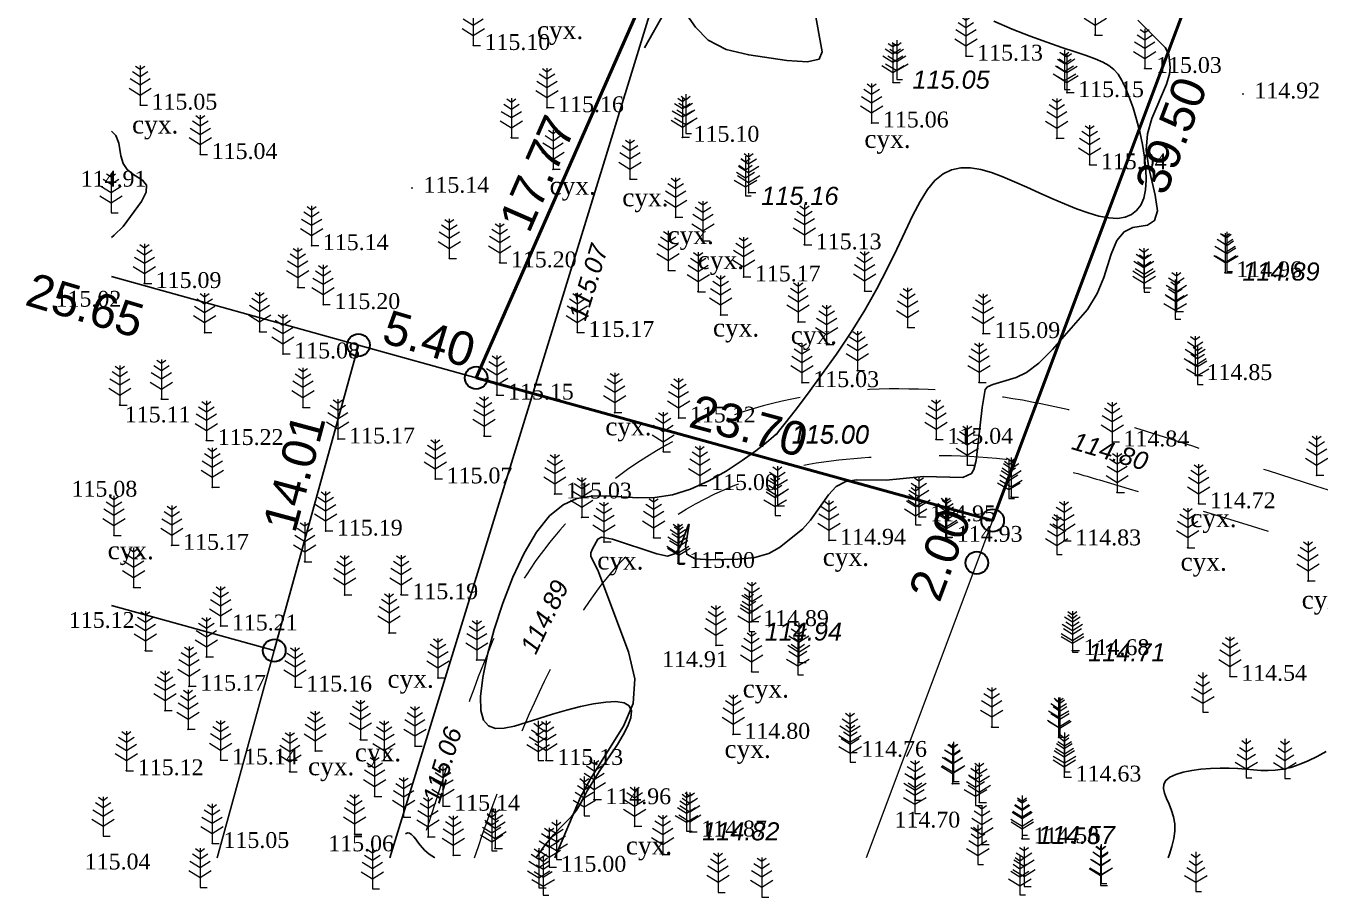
# Model space of a CAD drawing. Header units: millimetres. Extents: x 5405646.5 to 5405733, y 5524855.1 to 5524932.3.
# Drawn here: x 5405646.5 to 5405703.7, y 5524855.1 to 5524893.6 of the extents above; entities that cross this region are included whole.
import ezdxf
from ezdxf.enums import TextEntityAlignment as Align

# ---------------------------------------------------------------- set-up
doc = ezdxf.new("R2010")
doc.units = ezdxf.units.MM
doc.linetypes.add('0', pattern=[0])
doc.linetypes.add('1', pattern=[6, 3, -3])
for name, color, linetype in [('12000000', 7, 'Continuous'), ('61420000', 7, 'Continuous'), ('71132060', 7, '0'), ('SC007', 7, 'Continuous'), ('горизонтали', 42, 'Continuous'), ('Горизонтали--MIN', 32, 'Continuous'), ('Ділянки_Межі', 10, 'Continuous'), ('надписи', 7, 'Continuous'), ('Ограда каменная', 7, 'g5_472'), ('отметки', 7, 'Continuous'), ('промеры', 185, 'Continuous'), ('Растительность', 7, 'Continuous')]:
    doc.layers.add(name, color=color, linetype=linetype)
doc.layers.add('ТОЧКИ', color=7, linetype='Continuous', lineweight=30)
doc.styles.get("Standard").update_dxf_attribs({"font": 'arial.ttf'})
doc.styles.add('times', font='times.ttf')
doc.styles.add('WMF-Arial Cyr2', font='ariali.ttf')
doc.linetypes.add('g5_472', pattern='A,0,-4,[25,GUGK_2005.shx,S=0.4,R=0,X=0,Y=-0.2],0', length=4)

# ---------------------------------------------------------------- blocks, each defined once
blk = doc.blocks.new('A$C51FE15A3')
at = {"layer": 'Растительность', "color": 94, "lineweight": 0}
for points in [[(-0.201, 1.726), (0, 1.584), (0.201, 1.726)], [(0, 1.75), (0, 0), (0.319, 0)], [(-0.447, 1.172), (0, 0.895), (0.447, 1.172)], [(-0.343, 1.489), (0, 1.267), (0.343, 1.489)], [(-0.493, 0.753), (0, 0.444), (0.493, 0.753)]]:
    blk.add_lwpolyline(points, dxfattribs=at)
blk = doc.blocks.new('SYMBOL71132060')
at = {"layer": 'SC007', "color": 94, "lineweight": 0}
for points in [[(0, 1.75), (0, 0), (0.25, 0)], [(-0.3, 1.35), (0, 1.15), (0.3, 1.35)], [(-0.2, 1.65), (0, 1.5), (0.2, 1.65)], [(-0.5, 0.7), (0, 0.4), (0.5, 0.7)], [(-0.4, 1.05), (0, 0.8), (0.4, 1.05)]]:
    blk.add_lwpolyline(points, dxfattribs=at)

msp = doc.modelspace()

# ---------------------------------------------------------------- hatches: boundary and pattern name
at = {"layer": '12000000', "lineweight": 15, "ltscale": 0.02, "extrusion": (-0.000964997, -0.001555, 0.999998)}
for points in [[(5404065.449, 5522271.557, 1), (5404065.786, 5522271.578, 1)], [(5404058.761, 5522266.419, 1), (5404059.098, 5522266.44, 1)], [(5404080.043, 5522263.072, 1), (5404080.38, 5522263.094, 1)], [(5404050.682, 5522261.149, 1), (5404051.019, 5522261.17, 1)], [(5404060.217, 5522255.994, 1), (5404060.554, 5522256.015, 1)], [(5404072.584, 5522255.809, 1), (5404072.921, 5522255.831, 1)], [(5404059.232, 5522247.71, 1), (5404059.569, 5522247.731, 1)], [(5404073.535, 5522246.794, 1), (5404073.872, 5522246.815, 1)], [(5404048.991, 5522246.101, 1), (5404049.328, 5522246.122, 1)], [(5404044.537, 5522240.363, 1), (5404044.874, 5522240.385, 1)], [(5404056.465, 5522238.877, 1), (5404056.802, 5522238.898, 1)], [(5404071.302, 5522238.71, 1), (5404071.639, 5522238.732, 1)]]:
    msp.add_hatch(color=7, dxfattribs=at).paths.add_polyline_path(points)

# ---------------------------------------------------------------- linework, layer by layer
at = {"layer": '61420000', "linetype": '1', "lineweight": 15}
for points, knots in [([(5405733.011, 5524865.156), (5405727.376, 5524866.508), (5405716.073, 5524869.377), (5405702.69, 5524873.497), (5405692.768, 5524876.821), (5405685.912, 5524877.833), (5405678.582, 5524877.207), (5405672.234, 5524873.951), (5405668.472, 5524869.55), (5405666.526, 5524865.103), (5405665.152, 5524861.086), (5405664.197, 5524858.074), (5405663.815, 5524856.851)], [167.40116, 167.40116, 167.40116, 167.40116, 184.780913, 202.382152, 209.415787, 216.125508, 223.040534, 231.175391, 236.802451, 240.04126, 245.684224, 249.535121, 249.535121, 249.535121, 249.535121]), ([(5405666.332, 5524856.851), (5405667.207, 5524859.501), (5405669.043, 5524864.336), (5405672.978, 5524871.175), (5405679.352, 5524874.282), (5405685.758, 5524874.742), (5405690.47, 5524874.577), (5405700.218, 5524871.74), (5405713.805, 5524867.29), (5405726.905, 5524863.841), (5405733.011, 5524862.347)], [181.060312, 181.060312, 181.060312, 181.060312, 189.429807, 196.533002, 204.112948, 209.45441, 215.794726, 218.082006, 239.860707, 258.709687, 258.709687, 258.709687, 258.709687])]:
    msp.add_open_spline(points, degree=3, knots=knots, dxfattribs=at)
at = {"layer": 'горизонтали', "color": 32}
for points in [[(5405675.407, 5524894.562, 115), (5405676.097, 5524893.582, 115), (5405676.667, 5524893.002, 115), (5405677.457, 5524892.592, 115), (5405678.457, 5524892.352, 115), (5405680.137, 5524892.102, 115), (5405681.047, 5524892.042, 115), (5405681.577, 5524892.162, 115), (5405681.707, 5524892.482, 115), (5405681.357, 5524894.362, 115)], [(5405695.657, 5524893.892, 115), (5405696.877, 5524892.682, 115), (5405697.037, 5524892.362, 115), (5405697.097, 5524891.802, 115), (5405697.067, 5524891.502, 115), (5405696.937, 5524891.062, 115), (5405696.287, 5524889.532, 115), (5405696.087, 5524888.862, 115), (5405696.037, 5524888.142, 115), (5405696.157, 5524887.362, 115), (5405696.437, 5524886.152, 115), (5405696.527, 5524885.462, 115), (5405696.407, 5524885.022, 115), (5405696.087, 5524884.822, 115), (5405695.447, 5524884.712, 115), (5405695.057, 5524884.532, 115), (5405694.737, 5524884.142, 115), (5405694.477, 5524883.542, 115), (5405694.157, 5524882.502, 115), (5405693.867, 5524881.802, 115), (5405693.437, 5524881.092, 115), (5405691.897, 5524879.322, 115), (5405691.287, 5524878.712, 115), (5405690.747, 5524878.302, 115), (5405690.277, 5524878.082, 115), (5405689.247, 5524877.782, 115), (5405689.017, 5524877.672, 115), (5405688.917, 5524877.562, 115), (5405688.777, 5524876.762, 115), (5405688.517, 5524874.422, 115), (5405688.417, 5524874.022, 115), (5405688.307, 5524873.842, 115), (5405687.917, 5524873.662, 115), (5405686.187, 5524873.702, 115), (5405684.527, 5524873.552, 115), (5405683.237, 5524873.562, 115), (5405682.747, 5524873.492, 115), (5405682.327, 5524873.272, 115), (5405681.977, 5524872.892, 115), (5405681.187, 5524871.772, 115), (5405680.827, 5524871.382, 115), (5405679.817, 5524870.572, 115), (5405679.347, 5524870.302, 115), (5405678.727, 5524870.132, 115), (5405677.977, 5524870.052, 115), (5405676.757, 5524870.022, 115), (5405676.087, 5524870.072, 115), (5405675.717, 5524870.272, 115), (5405675.657, 5524870.632, 115), (5405675.827, 5524871.582, 115), (5405675.787, 5524871.582, 115), (5405675.437, 5524870.632, 115), (5405675.217, 5524870.302, 115), (5405674.867, 5524870.182, 115), (5405674.387, 5524870.282, 115), (5405672.427, 5524870.942, 115), (5405671.937, 5524871.022, 115), (5405671.787, 5524870.942, 115), (5405671.547, 5524870.512, 115), (5405671.477, 5524870.332, 115), (5405671.477, 5524870.172, 115), (5405671.777, 5524869.562, 115), (5405673.137, 5524865.962, 115), (5405673.417, 5524864.762, 115), (5405673.347, 5524863.672, 115), (5405672.917, 5524862.672, 115), (5405671.457, 5524860.342, 115), (5405671.017, 5524859.522, 115), (5405669.886, 5524856.851, 115)], [(5405650.266, 5524884.27, 115), (5405650.397, 5524884.372, 115), (5405650.787, 5524884.762, 115), (5405651.597, 5524885.872, 115), (5405651.807, 5524886.282, 115), (5405651.827, 5524886.592, 115), (5405651.637, 5524886.812, 115), (5405651.217, 5524887.072, 115), (5405650.967, 5524887.282, 115), (5405650.787, 5524887.552, 115), (5405650.687, 5524887.882, 115), (5405650.597, 5524888.442, 115), (5405650.457, 5524888.782, 115), (5405650.266, 5524888.973, 115)]]:
    msp.add_polyline3d(points, dxfattribs=at)
at = {"layer": 'Горизонтали--MIN'}
for points in [[(5405673.85, 5524892.662), (5405674.745, 5524894.258)], [(5405689.29, 5524893.837), (5405690.112, 5524893.492), (5405690.899, 5524893.184), (5405691.635, 5524892.915), (5405692.303, 5524892.681), (5405692.888, 5524892.483), (5405693.377, 5524892.317), (5405693.78, 5524892.17), (5405694.109, 5524892.029), (5405694.379, 5524891.878), (5405694.601, 5524891.704), (5405694.79, 5524891.491), (5405694.959, 5524891.225), (5405695.121, 5524890.893), (5405695.285, 5524890.483), (5405695.45, 5524890.01), (5405695.607, 5524889.49), (5405695.749, 5524888.941), (5405695.87, 5524888.382), (5405695.963, 5524887.829), (5405696.021, 5524887.301), (5405696.037, 5524886.815), (5405696.006, 5524886.386), (5405695.924, 5524886.018), (5405695.793, 5524885.711), (5405695.612, 5524885.468), (5405695.381, 5524885.288), (5405695.098, 5524885.173), (5405694.765, 5524885.123), (5405694.379, 5524885.14), (5405693.943, 5524885.223), (5405693.464, 5524885.361), (5405692.952, 5524885.545), (5405692.415, 5524885.762), (5405691.863, 5524886.002), (5405691.306, 5524886.253), (5405690.752, 5524886.505), (5405690.211, 5524886.744), (5405689.69, 5524886.961), (5405689.192, 5524887.143), (5405688.716, 5524887.278), (5405688.264, 5524887.352), (5405687.835, 5524887.354), (5405687.43, 5524887.272), (5405687.048, 5524887.091), (5405686.691, 5524886.802), (5405686.357, 5524886.393), (5405686.033, 5524885.874), (5405685.708, 5524885.256), (5405685.367, 5524884.548), (5405684.998, 5524883.764), (5405684.588, 5524882.915), (5405684.122, 5524882.011), (5405683.588, 5524881.064), (5405682.981, 5524880.089), (5405682.331, 5524879.121), (5405681.676, 5524878.197), (5405681.054, 5524877.354), (5405680.504, 5524876.63), (5405680.063, 5524876.064), (5405679.77, 5524875.692), (5405679.663, 5524875.553)], [(5405669.047, 5524856.851), (5405669.085, 5524856.903), (5405669.168, 5524857.02), (5405669.253, 5524857.138), (5405669.339, 5524857.258), (5405669.429, 5524857.38), (5405669.522, 5524857.503), (5405669.622, 5524857.628), (5405669.728, 5524857.754), (5405669.842, 5524857.882), (5405669.964, 5524858.012), (5405670.092, 5524858.143), (5405670.224, 5524858.275), (5405670.356, 5524858.409), (5405670.486, 5524858.544), (5405670.61, 5524858.681), (5405670.727, 5524858.819), (5405670.832, 5524858.959), (5405670.926, 5524859.101), (5405671.013, 5524859.25), (5405671.102, 5524859.413), (5405671.201, 5524859.597), (5405671.316, 5524859.806), (5405671.456, 5524860.049), (5405671.628, 5524860.331), (5405671.841, 5524860.657), (5405672.096, 5524861.032), (5405672.374, 5524861.44), (5405672.651, 5524861.862), (5405672.903, 5524862.282), (5405673.106, 5524862.68), (5405673.234, 5524863.039), (5405673.264, 5524863.34), (5405673.171, 5524863.564), (5405672.939, 5524863.699), (5405672.583, 5524863.752), (5405672.128, 5524863.735), (5405671.595, 5524863.659), (5405671.01, 5524863.536), (5405670.395, 5524863.38), (5405669.774, 5524863.201), (5405669.17, 5524863.012), (5405668.605, 5524862.827), (5405668.091, 5524862.673), (5405667.636, 5524862.578), (5405667.251, 5524862.57), (5405666.945, 5524862.678), (5405666.728, 5524862.93), (5405666.609, 5524863.356), (5405666.597, 5524863.982), (5405666.698, 5524864.823), (5405666.905, 5524865.833), (5405667.203, 5524866.949), (5405667.582, 5524868.111), (5405668.028, 5524869.256), (5405668.529, 5524870.322), (5405669.073, 5524871.25), (5405669.648, 5524871.976), (5405670.243, 5524872.458), (5405670.858, 5524872.73), (5405671.495, 5524872.845), (5405672.155, 5524872.854), (5405672.842, 5524872.811), (5405673.557, 5524872.767), (5405674.301, 5524872.776), (5405675.077, 5524872.89), (5405675.881, 5524873.146), (5405676.685, 5524873.514), (5405677.457, 5524873.95), (5405678.163, 5524874.409), (5405678.77, 5524874.847), (5405679.245, 5524875.217), (5405679.555, 5524875.477), (5405679.666, 5524875.58)], [(5405697.01, 5524856.851), (5405697.064, 5524857.005), (5405697.172, 5524857.354), (5405697.253, 5524857.696), (5405697.297, 5524858.028), (5405697.295, 5524858.349), (5405697.242, 5524858.654), (5405697.151, 5524858.943), (5405697.043, 5524859.215), (5405696.936, 5524859.468), (5405696.849, 5524859.701), (5405696.802, 5524859.913), (5405696.814, 5524860.103), (5405696.904, 5524860.271), (5405697.085, 5524860.414), (5405697.347, 5524860.533), (5405697.673, 5524860.63), (5405698.049, 5524860.706), (5405698.456, 5524860.76), (5405698.879, 5524860.795), (5405699.303, 5524860.811), (5405699.71, 5524860.809), (5405700.089, 5524860.791), (5405700.442, 5524860.764), (5405700.778, 5524860.735), (5405701.102, 5524860.713), (5405701.422, 5524860.705), (5405701.745, 5524860.72), (5405702.079, 5524860.764), (5405702.43, 5524860.847), (5405702.803, 5524860.974), (5405703.193, 5524861.138), (5405703.591, 5524861.333), (5405703.99, 5524861.551)]]:
    msp.add_lwpolyline(points, dxfattribs=at)
at = {"layer": 'Горизонтали--MIN', "elevation": 115}
msp.add_lwpolyline([(5405663.281, 5524857.905), (5405663.368, 5524857.945), (5405663.456, 5524857.931), (5405663.546, 5524857.873), (5405663.638, 5524857.78), (5405663.732, 5524857.665), (5405663.827, 5524857.537), (5405663.923, 5524857.408), (5405664.02, 5524857.287), (5405664.119, 5524857.182), (5405664.221, 5524857.092), (5405664.327, 5524857.012), (5405664.44, 5524856.936), (5405664.562, 5524856.861), (5405664.579, 5524856.851)], dxfattribs=at)
at = {"layer": 'Ділянки_Межі', "lineweight": 50}
msp.add_lwpolyline([(5405666.399, 5524878.073), (5405673.564, 5524894.337), (5405680.834, 5524910.84), (5405683.651, 5524917.273), (5405703.104, 5524908.757), (5405689.243, 5524871.766)], close=True, dxfattribs=at)
at = {"layer": 'Ділянки_Межі'}
msp.add_lwpolyline([(5405650.266, 5524902.63), (5405673.564, 5524894.337), (5405666.399, 5524878.073), (5405661.2, 5524879.516), (5405650.266, 5524882.552)], dxfattribs=at)
at = {"layer": 'Ділянки_Межі', "lineweight": 25}
msp.add_lwpolyline([(5405650.267, 5524868.003), (5405657.472, 5524866.014), (5405661.2, 5524879.516), (5405650.266, 5524882.552)], dxfattribs=at)
at = {"layer": 'Ділянки_Межі', "lineweight": 0}
for points in [[(5405654.942, 5524856.851), (5405657.472, 5524866.014), (5405661.2, 5524879.516), (5405666.399, 5524878.073), (5405689.243, 5524871.766), (5405688.54, 5524869.89), (5405683.652, 5524856.851)], [(5405650.267, 5524868.003), (5405657.472, 5524866.014), (5405654.942, 5524856.851)]]:
    msp.add_lwpolyline(points, dxfattribs=at)
at = {"layer": 'Ограда каменная', "flags": 128}
msp.add_lwpolyline([(5405733.01, 5524887.699), (5405676.815, 5524903.034), (5405662.587, 5524856.851)], dxfattribs=at)
at = {"layer": 'отметки', "color": 7}
for p in [(5405666.27, 5524892.768, 115.1), (5405693.776, 5524893.224, 115.041), (5405688.058, 5524892.297, 115.133), (5405695.969, 5524891.754, 115.031), (5405684.831, 5524891.134, 115.096), (5405692.526, 5524890.685, 115.149), (5405700.319, 5524890.625, 114.916), (5405651.543, 5524890.13, 115.047), (5405669.526, 5524890.018, 115.164), (5405683.889, 5524889.342, 115.055), (5405667.961, 5524888.684, 115.193), (5405675.517, 5524888.708, 115.101), (5405692.076, 5524888.667, 115.095), (5405654.203, 5524887.946, 115.039), (5405669.8, 5524887.294, 115.139), (5405693.53, 5524887.494, 115.044), (5405663.569, 5524886.457, 115.143), (5405673.197, 5524886.86, 115.135), (5405678.453, 5524886.262, 115.155), (5405675.224, 5524885.173, 115.196), (5405676.431, 5524884.131, 115.168), (5405659.119, 5524883.919, 115.137), (5405680.92, 5524883.954, 115.132), (5405665.206, 5524883.349, 115.235), (5405667.436, 5524883.156, 115.196), (5405674.893, 5524882.825, 115.129), (5405678.226, 5524882.535, 115.17), (5405699.516, 5524882.722, 114.962), (5405651.726, 5524882.243, 115.087), (5405658.505, 5524882.074, 115.18), (5405676.217, 5524881.879, 115.125), (5405683.58, 5524881.914, 115.085), (5405695.934, 5524882.048, 114.961), (5405659.634, 5524881.313, 115.203), (5405677.212, 5524880.848, 115.11), (5405697.366, 5524881.002, 114.902), (5405656.824, 5524880.114, 115.077), (5405680.637, 5524880.542, 115.139), (5405685.482, 5524880.304, 115.125), (5405654.388, 5524880.066, 115.103), (5405670.869, 5524880.079, 115.171), (5405681.899, 5524879.539, 115.098), (5405688.823, 5524880.03, 115.092), (5405657.855, 5524879.13, 115.081), (5405683.256, 5524878.388, 115.115), (5405680.812, 5524877.862, 115.031), (5405688.644, 5524877.868, 115.009), (5405698.202, 5524878.174, 114.849), (5405667.309, 5524877.31, 115.146), (5405650.639, 5524876.863, 115.111), (5405652.48, 5524877.132, 115.146), (5405658.736, 5524876.762, 115.128), (5405672.532, 5524876.537, 115.108), (5405675.353, 5524876.297, 115.117), (5405654.471, 5524875.302, 115.218), (5405660.283, 5524875.368, 115.174), (5405666.749, 5524875.495, 115.09), (5405686.741, 5524875.353, 115.044), (5405694.53, 5524875.238, 114.843), (5405674.673, 5524874.8, 115.039), (5405688.123, 5524874.213, 115.015), (5405654.725, 5524873.231, 115.168), (5405664.595, 5524873.604, 115.075), (5405676.292, 5524873.309, 115.003), (5405703.572, 5524873.76, 114.648), (5405669.877, 5524872.937, 115.031), (5405690.061, 5524872.804, 114.935), (5405694.747, 5524873.004, 114.887), (5405679.718, 5524872.414, 115.09), (5405698.35, 5524872.505, 114.719), (5405671.068, 5524871.909, 115.054), (5405685.98, 5524871.928, 114.951), (5405650.385, 5524871.101, 115.158), (5405659.742, 5524871.297, 115.191), (5405674.253, 5524871.004, 115.038), (5405687.158, 5524871.022, 114.93), (5405652.94, 5524870.667, 115.169), (5405672.054, 5524870.818, 114.983), (5405681.999, 5524870.892, 114.936), (5405692.4, 5524870.864, 114.831), (5405697.868, 5524870.565, 114.723), (5405658.818, 5524869.937, 115.229), (5405675.323, 5524869.866, 114.996), (5405651.25, 5524868.8, 115.206), (5405703.183, 5524869.089, 114.629), (5405660.584, 5524868.467, 115.228), (5405663.081, 5524868.48, 115.187), (5405655.096, 5524867.101, 115.21), (5405678.592, 5524867.296, 114.892), (5405662.55, 5524866.794, 115.238), (5405651.774, 5524866, 115.169), (5405677.001, 5524866.249, 114.905), (5405692.766, 5524866.012, 114.675), (5405654.47, 5524865.726, 115.21), (5405666.425, 5524865.599, 115.133), (5405680.665, 5524865.487, 114.843), (5405664.708, 5524864.804, 115.197), (5405678.58, 5524865.075, 114.918), (5405699.737, 5524864.874, 114.545), (5405653.696, 5524864.437, 115.174), (5405658.387, 5524864.401, 115.159), (5405652.636, 5524863.361, 115.186), (5405653.658, 5524862.526, 115.173), (5405689.198, 5524862.634, 114.721), (5405661.279, 5524862.066, 115.168), (5405663.689, 5524861.788, 115.155), (5405677.765, 5524862.31, 114.804), (5405692.156, 5524862.178, 114.666), (5405659.283, 5524861.575, 115.13), (5405682.929, 5524861.513, 114.759), (5405650.935, 5524860.701, 115.119), (5405655.102, 5524861.174, 115.137), (5405658.159, 5524860.655, 115.128), (5405662.328, 5524861.154, 115.137), (5405669.493, 5524861.154, 115.13), (5405687.46, 5524860.131, 114.687), (5405692.412, 5524860.423, 114.628), (5405661.91, 5524859.563, 115.167), (5405664.93, 5524859.132, 115.144), (5405671.615, 5524859.42, 114.96), (5405685.808, 5524859.406, 114.696), (5405688.651, 5524859.3, 114.632), (5405663.187, 5524858.654, 115.147), (5405661.024, 5524857.903, 115.064), (5405664.274, 5524857.775, 115.085), (5405673.408, 5524858.236, 114.91), (5405675.852, 5524857.989, 114.873), (5405654.725, 5524857.483, 115.052), (5405667.24, 5524857.263, 115.079), (5405688.768, 5524857.431, 114.613), (5405690.546, 5524857.692, 114.58), (5405665.39, 5524856.964, 115.055), (5405674.649, 5524856.991, 114.897)]:
    msp.add_point(p, dxfattribs=at)
at = {"layer": 'ТОЧКИ'}
for centre in [(5405661.2, 5524879.516), (5405666.399, 5524878.073, 107.24), (5405689.243, 5524871.766), (5405688.54, 5524869.89), (5405657.472, 5524866.013)]:
    msp.add_circle(centre, 0.5, dxfattribs=at)

# ---------------------------------------------------------------- block references
at = {"layer": '71132060'}
for p in [(5405685.002, 5524891.255, 115.05), (5405692.418, 5524890.818, 115.15), (5405675.67, 5524888.87, 115.1), (5405678.314, 5524886.117, 115.16), (5405699.596, 5524882.771, 114.89), (5405695.942, 5524881.861, 114.94), (5405697.319, 5524880.663, 114.91), (5405698.31, 5524877.774, 114.87), (5405689.96, 5524872.735, 114.88), (5405679.624, 5524871.981, 114.99), (5405685.837, 5524871.576, 114.88), (5405687.208, 5524871.01, 114.92), (5405675.358, 5524869.833, 114.99), (5405692.074, 5524870.264, 114.71), (5405678.471, 5524866.852, 114.94), (5405692.774, 5524865.936, 114.71), (5405680.628, 5524864.937, 114.8), (5405698.535, 5524863.286, 114.65), (5405692.22, 5524862.183, 114.62), (5405669.145, 5524861.151, 115.09), (5405682.944, 5524861.07, 114.75), (5405692.423, 5524860.643, 114.53), (5405687.506, 5524860.229, 114.65), (5405700.462, 5524860.38, 114.46), (5405702.168, 5524860.357, 114.5), (5405688.48, 5524859.168, 114.6), (5405671.183, 5524858.7, 114.99), (5405685.807, 5524858.813, 114.6), (5405675.704, 5524858.019, 114.82), (5405690.541, 5524857.853, 114.57), (5405667.086, 5524857.157, 115.07), (5405669.946, 5524856.77, 114.97), (5405688.59, 5524856.556, 114.51), (5405694.043, 5524855.706, 114.56), (5405669.361, 5524855.19, 114.95), (5405690.444, 5524855.213, 114.55), (5405698.227, 5524855.364, 114.45)]:
    msp.add_blockref('SYMBOL71132060', p, dxfattribs=at)
at = {"layer": 'Растительность', "color": 7}
for p in [(5405666.27, 5524892.77, 115.1), (5405693.78, 5524893.22, 115.04), (5405688.06, 5524892.3, 115.13), (5405695.97, 5524891.75, 115.03), (5405684.83, 5524891.13, 115.1), (5405692.53, 5524890.68, 115.15), (5405651.54, 5524890.13, 115.05), (5405669.53, 5524890.02, 115.16), (5405683.89, 5524889.34, 115.06), (5405667.96, 5524888.68, 115.19), (5405675.52, 5524888.71, 115.1), (5405692.08, 5524888.67, 115.09), (5405654.2, 5524887.94, 115.04), (5405669.8, 5524887.29, 115.14), (5405693.53, 5524887.49, 115.04), (5405673.2, 5524886.86, 115.14), (5405678.45, 5524886.26, 115.16), (5405650.25, 5524885.37, 114.97), (5405675.22, 5524885.17, 115.2), (5405676.43, 5524884.13, 115.17), (5405659.12, 5524883.92, 115.14), (5405680.92, 5524883.95, 115.13), (5405665.21, 5524883.35, 115.24), (5405667.44, 5524883.16, 115.2), (5405674.89, 5524882.82, 115.13), (5405678.23, 5524882.54, 115.17), (5405699.52, 5524882.72, 114.96), (5405651.73, 5524882.24, 115.09), (5405658.51, 5524882.07, 115.18), (5405676.22, 5524881.88, 115.12), (5405683.58, 5524881.91, 115.08), (5405695.93, 5524882.05, 114.96), (5405659.63, 5524881.31, 115.2), (5405677.21, 5524880.85, 115.11), (5405697.37, 5524881, 114.9), (5405654.39, 5524880.07, 115.1), (5405656.82, 5524880.11, 115.08), (5405670.87, 5524880.08, 115.17), (5405680.64, 5524880.54, 115.14), (5405685.48, 5524880.3, 115.12), (5405681.9, 5524879.54, 115.1), (5405688.82, 5524880.03, 115.09), (5405657.85, 5524879.13, 115.08), (5405683.26, 5524878.39, 115.12), (5405680.81, 5524877.86, 115.03), (5405688.64, 5524877.87, 115.01), (5405698.2, 5524878.17, 114.85), (5405667.31, 5524877.31, 115.15), (5405650.64, 5524876.86, 115.11), (5405652.48, 5524877.13, 115.15), (5405658.74, 5524876.76, 115.13), (5405672.53, 5524876.54, 115.11), (5405675.35, 5524876.3, 115.12), (5405666.75, 5524875.49, 115.09), (5405654.47, 5524875.3, 115.22), (5405660.28, 5524875.37, 115.17), (5405686.74, 5524875.35, 115.04), (5405694.53, 5524875.24, 114.84), (5405674.67, 5524874.8, 115.04), (5405688.12, 5524874.21, 115.02), (5405654.73, 5524873.23, 115.17), (5405664.59, 5524873.6, 115.07), (5405676.29, 5524873.31, 115), (5405703.57, 5524873.76, 114.65), (5405669.88, 5524872.94, 115.03), (5405690.06, 5524872.8, 114.94), (5405694.75, 5524873, 114.89), (5405679.72, 5524872.41, 115.09), (5405698.35, 5524872.5, 114.72), (5405671.07, 5524871.91, 115.05), (5405685.98, 5524871.93, 114.95), (5405650.38, 5524871.1, 115.16), (5405659.74, 5524871.3, 115.19), (5405674.25, 5524871, 115.04), (5405687.16, 5524871.02, 114.93), (5405652.94, 5524870.67, 115.17), (5405672.05, 5524870.82, 114.98), (5405682, 5524870.89, 114.94), (5405692.4, 5524870.86, 114.83), (5405697.87, 5524870.56, 114.72), (5405658.82, 5524869.94, 115.23), (5405675.32, 5524869.87, 115), (5405651.25, 5524868.8, 115.21), (5405703.19, 5524869.09, 114.63), (5405660.58, 5524868.47, 115.23), (5405663.08, 5524868.48, 115.19), (5405655.1, 5524867.1, 115.21), (5405678.59, 5524867.29, 114.89), (5405662.55, 5524866.79, 115.24), (5405651.77, 5524866, 115.17), (5405677, 5524866.25, 114.91), (5405692.77, 5524866.01, 114.68), (5405654.47, 5524865.73, 115.21), (5405666.43, 5524865.6, 115.13), (5405680.67, 5524865.49, 114.84), (5405664.71, 5524864.8, 115.2), (5405678.58, 5524865.07, 114.92), (5405699.74, 5524864.87, 114.54), (5405653.7, 5524864.44, 115.17), (5405658.39, 5524864.4, 115.16), (5405652.64, 5524863.36, 115.19), (5405653.66, 5524862.53, 115.17), (5405689.2, 5524862.63, 114.72), (5405661.28, 5524862.07, 115.17), (5405663.69, 5524861.79, 115.16), (5405677.77, 5524862.31, 114.8), (5405692.16, 5524862.18, 114.67), (5405659.28, 5524861.58, 115.13), (5405682.93, 5524861.51, 114.76), (5405650.93, 5524860.7, 115.12), (5405655.1, 5524861.17, 115.14), (5405658.16, 5524860.65, 115.13), (5405662.33, 5524861.15, 115.14), (5405669.49, 5524861.15, 115.13), (5405687.46, 5524860.13, 114.69), (5405692.41, 5524860.42, 114.63), (5405661.91, 5524859.56, 115.17), (5405664.93, 5524859.13, 115.14), (5405671.62, 5524859.42, 114.96), (5405685.81, 5524859.4, 114.7), (5405688.65, 5524859.3, 114.63), (5405663.19, 5524858.65, 115.15), (5405649.9, 5524857.8, 115.1), (5405661.02, 5524857.9, 115.06), (5405664.27, 5524857.77, 115.08), (5405673.41, 5524858.24, 114.91), (5405675.85, 5524857.99, 114.87), (5405654.72, 5524857.48, 115.05), (5405667.24, 5524857.26, 115.08), (5405688.77, 5524857.43, 114.61), (5405690.55, 5524857.69, 114.58), (5405665.39, 5524856.96, 115.05), (5405674.65, 5524856.99, 114.9), (5405669.63, 5524856.43, 115), (5405654.19, 5524855.53, 115.03), (5405661.81, 5524855.48, 115.08), (5405669.17, 5524855.52, 115), (5405690.63, 5524855.58, 114.63), (5405694.01, 5524855.62, 114.61), (5405677.1, 5524855.32, 114.85), (5405679.03, 5524855.11, 114.74)]:
    msp.add_blockref('A$C51FE15A3', p, dxfattribs=at)

# ---------------------------------------------------------------- texts
at = {"layer": '12000000', "color": 7, "style": 'WMF-Arial Cyr2'}
for s, p in [('115.05', (5405685.695, 5524890.855, 115.05)), ('115.16', (5405679.007, 5524885.717, 115.16)), ('114.89', (5405700.289, 5524882.371, 114.89)), ('115.00', (5405680.356, 5524875.153, 115)), ('115.00', (5405680.359, 5524875.18, 115)), ('114.94', (5405679.164, 5524866.452, 114.94)), ('114.71', (5405693.467, 5524865.536, 114.71)), ('114.82', (5405676.397, 5524857.619, 114.82)), ('114.57', (5405691.234, 5524857.453, 114.57))]:
    msp.add_text(s, height=0.8, dxfattribs=at).set_placement(p)
for s, rotation, p in [('115.07', 72.8773, (5405671.237, 5524880.546, 115.07)), ('114.80', 343.5204, (5405692.688, 5524874.928, 114.8)), ('114.89', 64.0924, (5405669.036, 5524865.793, 114.89)), ('115.06', 72.8773, (5405664.778, 5524859.204, 115.06))]:
    msp.add_text(s, height=0.8, rotation=rotation, dxfattribs=at).set_placement(p)
at = {"layer": 'надписи', "color": 7, "style": 'times'}
for p in [(5405669.088, 5524893.849, 111.861), (5405651.181, 5524889.674, 111.861), (5405683.568, 5524889.037, 111.861), (5405669.647, 5524886.968, 111.861), (5405672.86, 5524886.455, 111.861), (5405674.865, 5524884.785, 111.861), (5405676.201, 5524883.681, 111.861), (5405676.871, 5524880.695, 111.861), (5405680.314, 5524880.363, 111.861), (5405672.111, 5524876.324, 111.861), (5405697.986, 5524872.269, 111.861), (5405650.099, 5524870.85, 111.861), (5405671.754, 5524870.394, 111.861), (5405681.728, 5524870.554, 111.861), (5405697.553, 5524870.343, 111.861), (5405702.911, 5524868.662, 111.861), (5405662.478, 5524865.166, 111.861), (5405678.187, 5524864.733, 111.861), (5405677.384, 5524862.063, 111.861), (5405661.034, 5524861.913, 111.861), (5405658.964, 5524861.297, 111.861), (5405673.02, 5524857.796, 111.861)]:
    msp.add_text('сух.', height=0.8, dxfattribs=at).set_placement(p, align=Align.TOP_LEFT)
at = {"layer": 'отметки', "color": 7, "style": 'times'}
for s, p in [('115.10', (5405666.77, 5524893.268, 115.1)), ('115.13', (5405688.558, 5524892.797, 115.133)), ('115.03', (5405696.469, 5524892.254, 115.031)), ('115.15', (5405693.026, 5524891.185, 115.149)), ('114.92', (5405700.819, 5524891.125, 114.916)), ('115.05', (5405652.043, 5524890.63, 115.047)), ('115.16', (5405670.026, 5524890.518, 115.164)), ('115.06', (5405684.389, 5524889.842, 115.055)), ('115.10', (5405676.017, 5524889.208, 115.101)), ('115.04', (5405654.703, 5524888.446, 115.039)), ('115.04', (5405694.03, 5524887.994, 115.044)), ('114.91', (5405648.909, 5524887.225, 114.906)), ('115.14', (5405664.069, 5524886.957, 115.143)), ('115.14', (5405659.619, 5524884.419, 115.137)), ('115.13', (5405681.42, 5524884.454, 115.132)), ('115.20', (5405667.936, 5524883.656, 115.196)), ('115.17', (5405678.726, 5524883.035, 115.17)), ('114.96', (5405700.016, 5524883.222, 114.962)), ('115.09', (5405652.226, 5524882.743, 115.087)), ('115.02', (5405647.798, 5524881.916, 115.023)), ('115.20', (5405660.134, 5524881.813, 115.203)), ('115.17', (5405671.369, 5524880.579, 115.171)), ('115.09', (5405689.323, 5524880.53, 115.092)), ('115.08', (5405658.355, 5524879.63, 115.081)), ('114.85', (5405698.702, 5524878.674, 114.849)), ('115.15', (5405667.809, 5524877.81, 115.146)), ('115.03', (5405681.312, 5524878.362, 115.031)), ('115.11', (5405650.859, 5524876.803, 115.111)), ('115.12', (5405675.853, 5524876.797, 115.117)), ('115.22', (5405654.971, 5524875.802, 115.218)), ('115.17', (5405660.783, 5524875.868, 115.174)), ('115.04', (5405687.241, 5524875.853, 115.044)), ('114.84', (5405695.03, 5524875.738, 114.843)), ('115.07', (5405665.095, 5524874.104, 115.075)), ('115.00', (5405676.792, 5524873.809, 115.003)), ('115.08', (5405648.504, 5524873.516, 115.084)), ('115.03', (5405670.377, 5524873.437, 115.031)), ('114.72', (5405698.85, 5524873.005, 114.719)), ('114.95', (5405686.48, 5524872.428, 114.951)), ('115.19', (5405660.242, 5524871.797, 115.191)), ('114.93', (5405687.658, 5524871.522, 114.93)), ('115.17', (5405653.44, 5524871.167, 115.169)), ('114.94', (5405682.499, 5524871.392, 114.936)), ('114.83', (5405692.9, 5524871.364, 114.831)), ('115.00', (5405675.823, 5524870.366, 114.996)), ('115.19', (5405663.581, 5524868.98, 115.187)), ('115.12', (5405648.384, 5524867.714, 115.12)), ('115.21', (5405655.596, 5524867.601, 115.21)), ('114.89', (5405679.092, 5524867.796, 114.892)), ('114.68', (5405693.266, 5524866.512, 114.675)), ('114.91', (5405674.622, 5524865.98, 114.905)), ('114.54', (5405700.237, 5524865.374, 114.545)), ('115.17', (5405654.196, 5524864.937, 115.174)), ('115.16', (5405658.887, 5524864.901, 115.159)), ('114.80', (5405678.265, 5524862.81, 114.804)), ('114.76', (5405683.429, 5524862.013, 114.759)), ('115.12', (5405651.435, 5524861.201, 115.119)), ('115.14', (5405655.602, 5524861.674, 115.137)), ('115.13', (5405669.993, 5524861.654, 115.13)), ('114.63', (5405692.912, 5524860.923, 114.628)), ('115.14', (5405665.43, 5524859.632, 115.144)), ('114.96', (5405672.115, 5524859.92, 114.96)), ('114.87', (5405676.352, 5524858.489, 114.873)), ('114.70', (5405684.901, 5524858.886, 114.696)), ('115.05', (5405655.225, 5524857.983, 115.052)), ('115.06', (5405659.859, 5524857.836, 115.064)), ('114.58', (5405691.046, 5524858.192, 114.58)), ('115.04', (5405649.088, 5524857.033, 115.035)), ('115.00', (5405670.132, 5524856.93, 115.004))]:
    msp.add_text(s, height=0.7, dxfattribs=at).set_placement(p, align=Align.TOP_LEFT)
at = {"layer": 'промеры', "char_height": 1.5, "attachment_point": 1}
for s, insert, rotation in [('39.50', (5405695.494, 5524886.617), 69.0109), ('17.77', (5405667.366, 5524885.011), 66.3779), ('25.65', (5405646.813, 5524882.748), 343.4026), ('5.40', (5405662.586, 5524881.1), 343.4026), ('23.70', (5405676.131, 5524877.364), 344.795), ('14.01', (5405656.942, 5524871.547), 74.9444), ('2.00', (5405685.488, 5524868.612), 69.4508)]:
    msp.add_mtext(s, dxfattribs=dict(at, insert=insert, rotation=rotation))

doc.saveas('drawing.dxf')
